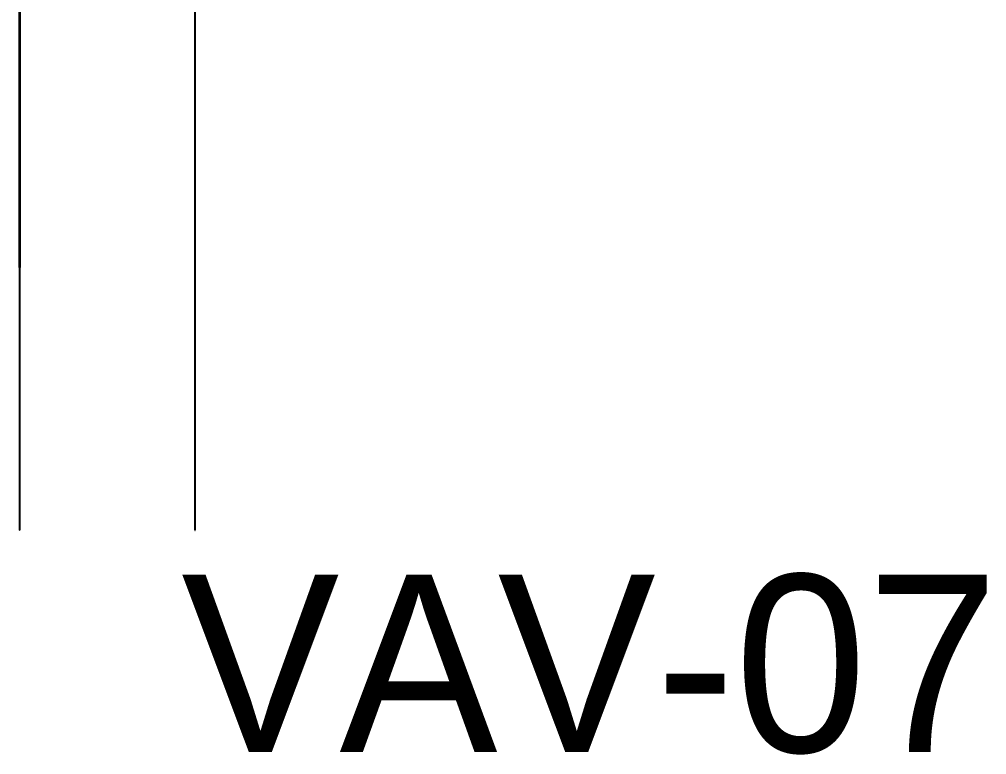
# Model space of a CAD drawing. Header units: metres. Extents: x 2 to 41.4, y 0.9 to 39.
# Drawn here: x 2.022 to 3.986, y 12.544 to 14.035 of the extents above; entities that cross this region are included whole.
import ezdxf

# ---------------------------------------------------------------- set-up
doc = ezdxf.new("R2010")
doc.units = ezdxf.units.M
doc.layers.add('BSA_MATERIAL_SECTION', color=7, linetype='Continuous')
doc.layers.add('BSA_VAV_LABEL', color=7, linetype='Continuous')

msp = doc.modelspace()

# ---------------------------------------------------------------- linework, layer by layer
at = {"layer": 'BSA_MATERIAL_SECTION'}
for p, q in [((2.0222, 13.5323), (2.0222, 14.0657)), ((2.023, 14.0657), (2.023, 13.5323)), ((2.3786, 14.0657), (2.3786, 12.9989)), ((2.3794, 12.9989), (2.3794, 14.0657)), ((2.0222, 13.5323), (2.0222, 12.9989)), ((2.023, 12.9989), (2.023, 13.5323)), ((2.0222, 12.9989), (2.0226, 12.9989)), ((2.023, 12.9989), (2.0226, 12.9989)), ((2.3786, 12.9989), (2.3794, 12.9989))]:
    msp.add_line(p, q, dxfattribs=at)

# ---------------------------------------------------------------- texts
at = {"layer": 'BSA_VAV_LABEL'}
msp.add_text('VAV-07', height=0.36, dxfattribs=at).set_placement((2.3508, 12.5489))

doc.saveas('drawing.dxf')
